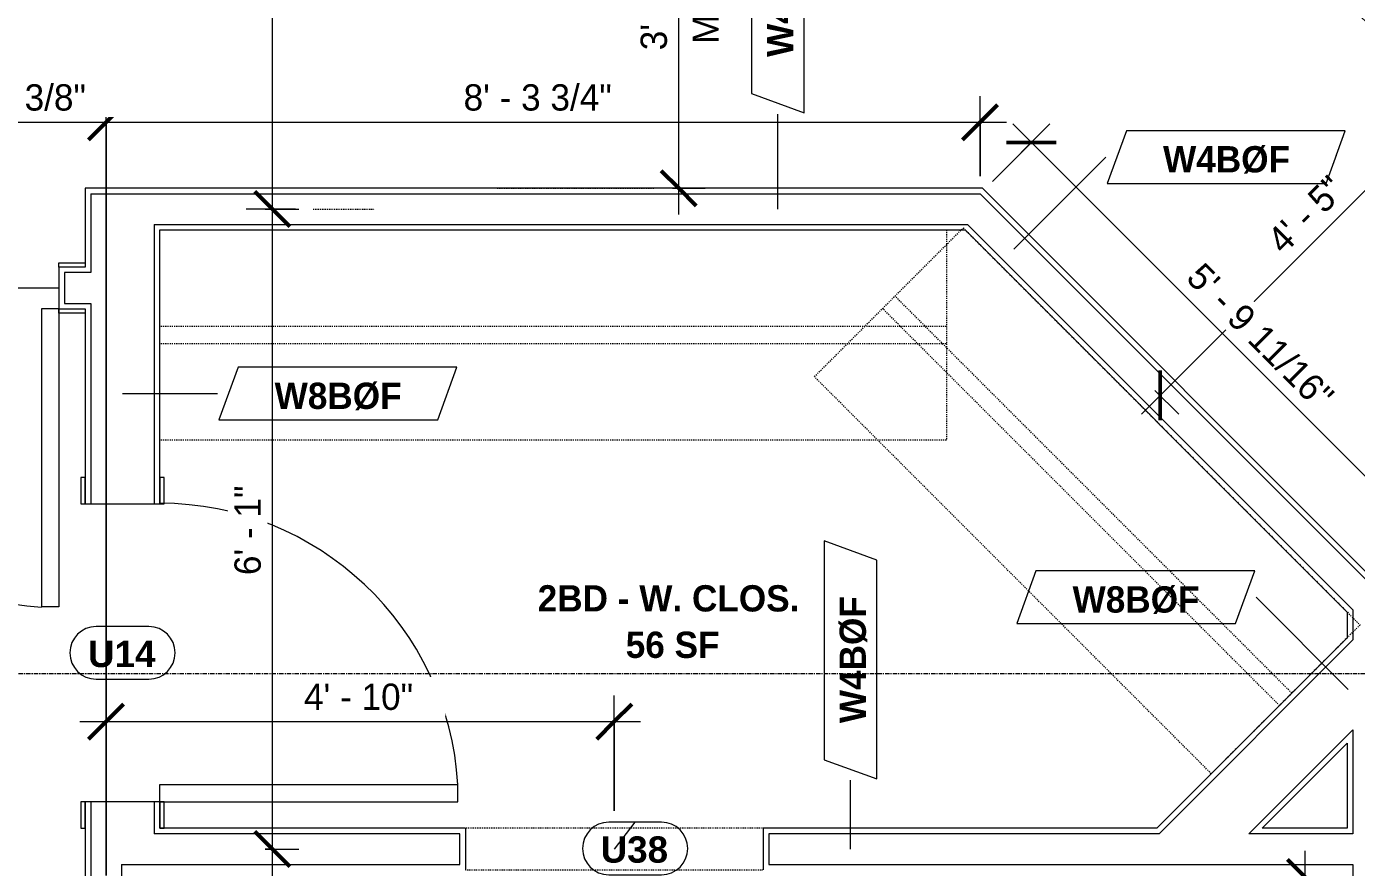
# Model space of a CAD drawing. Header units: inches. Extents: x -4058 to -1781, y 9814 to 12264.
# Drawn here: x -3666.5 to -3514.7, y 11825.1 to 11921 of the extents above; entities that cross this region are included whole.
import ezdxf

# ---------------------------------------------------------------- set-up
doc = ezdxf.new("R2010")
doc.units = ezdxf.units.IN
doc.header["$MEASUREMENT"] = 0
for name, pattern in [('Dash', [0.25, 0.125, -0.125]), ('Dash 3_32_', [0.1875, 0.09375, -0.09375]), ('Grid Line 1_2_', [0.875, 0.5, -0.125, 0.125, -0.125]), ('Overhead', [0.15625, 0.09375, -0.0625])]:
    doc.linetypes.add(name, pattern=pattern)
for name, color, linetype, lineweight in [('A-ANNO-DIMS', 211, 'Continuous', 9), ('A-ANNO-DIMS-32', 211, 'Continuous', 9), ('A-AREA-IDEN', 2, 'Continuous', 9), ('A-DETL-1', 90, 'Dash 3_32_', 9), ('A-DETL-GENF-3', 92, 'Overhead', 9), ('A-DETL-MEDM-1', 33, 'Continuous', 9), ('A-DOOR-2', 31, 'Continuous', 9), ('A-DOOR-IDEN', 31, 'Continuous', 9), ('A-FLOR-2', 192, 'Continuous', 9), ('A-WALL-2', 113, 'Continuous', 9), ('A-WALL-IDEN', 211, 'Continuous', 9), ('I-WALL-4', 2, 'Continuous', 9), ('Q-CASE', 31, 'Continuous', 9), ('Q-CASE-HDLN', 31, 'Dash', 9), ('S-GRID-1', 1, 'Grid Line 1_2_', 9)]:
    doc.layers.add(name, color=color, linetype=linetype, lineweight=lineweight)
doc.styles.add('Arial_B', font='arialbd.ttf', dxfattribs={"height": 3})
doc.styles.add('Century Gothic', font='ufonts.com_century-gothic.ttf', dxfattribs={"height": 3})
doc.styles.add('Century Gothic_B', font='GOTHICB.TTF', dxfattribs={"height": 3})
doc.dimstyles.new('MARKETING_DIMENSION', dxfattribs={"dimscale": 12, "dimtxt": 3.132505, "dimasz": 0.333333, "dimexe": 0.25, "dimexo": 0.166667, "dimgap": 0.041667, "dimtad": 1, "dimdec": 4, "dimrnd": 0.0625, "dimzin": 3, "dimdsep": 46, "dimlunit": 4, "dimtxsty": 'Century Gothic', "dimblk1": 'OBLIQUE', "dimblk2": 'OBLIQUE', "dimsah": 1, "dimcen": 0.09, "dimdle": 0.25, "dimazin": 0, "dimtfac": 1, "dimtdec": 4, "dimtix": 1, "dimtmove": 0, "dimatfit": 3, "dimfxl": 1, "dimtvp": 1, "dimtfill": 1, "dimfrac": 2, "dimtolj": 1, "dimtzin": 0, "dimarcsym": 2})
doc.dimstyles.new('THE_DIMENSION_STRING', dxfattribs={"dimscale": 12, "dimtxt": 3.132505, "dimasz": 0.333333, "dimexe": 0.25, "dimexo": 0.166667, "dimgap": 0.041667, "dimtad": 1, "dimdec": 4, "dimrnd": 0.0625, "dimzin": 3, "dimdsep": 46, "dimlunit": 4, "dimtxsty": 'Century Gothic', "dimblk1": 'OBLIQUE', "dimblk2": 'OBLIQUE', "dimsah": 1, "dimcen": 0.09, "dimdle": 0.25, "dimazin": 0, "dimtfac": 1, "dimtdec": 4, "dimtix": 1, "dimtmove": 0, "dimatfit": 3, "dimfxl": 1, "dimtvp": 1, "dimtfill": 1, "dimfrac": 2, "dimtolj": 1, "dimtzin": 0, "dimarcsym": 2})
doc.dimstyles.new('THE_DIMENSION_STRING_2', dxfattribs={"dimscale": 12, "dimtxt": 3.132505, "dimasz": 0.333333, "dimexe": 0.25, "dimexo": 0.166667, "dimgap": 0.041667, "dimtad": 1, "dimdec": 4, "dimrnd": 0.0625, "dimzin": 3, "dimdsep": 46, "dimlunit": 4, "dimtxsty": 'Century Gothic', "dimblk1": 'OBLIQUE', "dimblk2": 'OBLIQUE', "dimsah": 1, "dimcen": 0.09, "dimdle": 0.25, "dimazin": 0, "dimtfac": 1, "dimtdec": 4, "dimtix": 1, "dimtmove": 0, "dimatfit": 3, "dimfxl": 1, "dimtvp": 1, "dimtfill": 1, "dimfrac": 2, "dimtolj": 1, "dimtzin": 0, "dimarcsym": 2})
doc.dimstyles.new('THE_DIMENSION_STRING_3', dxfattribs={"dimscale": 12, "dimtxt": 3.132505, "dimasz": 0.333333, "dimexe": 0.25, "dimexo": 0.166667, "dimgap": 0.041667, "dimtad": 1, "dimdec": 4, "dimrnd": 0.0625, "dimzin": 3, "dimdsep": 46, "dimlunit": 4, "dimtxsty": 'Century Gothic', "dimblk1": 'OBLIQUE', "dimblk2": 'OBLIQUE', "dimsah": 1, "dimcen": 0.09, "dimdle": 0.25, "dimazin": 0, "dimtfac": 1, "dimtdec": 4, "dimtix": 1, "dimtmove": 0, "dimatfit": 3, "dimfxl": 1, "dimtvp": 1, "dimtfill": 1, "dimfrac": 2, "dimtolj": 1, "dimtzin": 0, "dimarcsym": 2})
doc.dimstyles.new('THE_DIMENSION_STRING_5', dxfattribs={"dimscale": 12, "dimtxt": 3.132505, "dimasz": 0.333333, "dimexe": 0.25, "dimexo": 0.166667, "dimgap": 0.041667, "dimtad": 1, "dimdec": 4, "dimrnd": 0.0625, "dimzin": 3, "dimdsep": 46, "dimlunit": 4, "dimtxsty": 'Century Gothic', "dimblk1": 'OBLIQUE', "dimblk2": 'OBLIQUE', "dimsah": 1, "dimcen": 0.09, "dimdle": 0.25, "dimazin": 0, "dimtfac": 1, "dimtdec": 4, "dimtix": 1, "dimtmove": 0, "dimatfit": 3, "dimfxl": 1, "dimtvp": 1, "dimtfill": 1, "dimfrac": 2, "dimtolj": 1, "dimtzin": 0, "dimarcsym": 2})

# ---------------------------------------------------------------- blocks, each defined once
blk = doc.blocks.new('SWING - SINGLE - FLUSH - SWING - FLUSH - 2-10 x 6-8 - PRIVACY-4202130-UNIT PLANS - 2ND FLOOR')
at = {"layer": 'A-DOOR-2'}
for p, q in [((-20, 2.37), (-20, 2.87)), ((-20, 2.87), (-17, 2.87)), ((-17, 2.37), (-20, 2.37)), ((-17, 2.87), (-17, 2.37)), ((17, 2.37), (17, 2.87)), ((17, 2.87), (20, 2.87)), ((20, 2.37), (17, 2.37)), ((20, 2.87), (20, 2.37)), ((-20, -2.38), (-17, -2.38)), ((-20, -2.88), (-20, -2.38)), ((-17, -2.88), (-20, -2.88)), ((-17, -2.38), (-17, -2.88)), ((15, -2.38), (15, -36.38)), ((17, -2.38), (15, -2.38)), ((17, -2.38), (17, -36.38)), ((17, -2.38), (20, -2.38)), ((17, -2.88), (17, -2.38)), ((20, -2.88), (17, -2.88)), ((20, -2.38), (20, -2.88)), ((17, -36.38), (15, -36.38))]:
    blk.add_line(p, q, dxfattribs=at)
blk.add_arc((17, -2.38), 34.07, 180, 266.6343, dxfattribs=at)
blk = doc.blocks.new('Door-Opening - CLEAR OPENING - 34_ x 80_-3928388-UNIT PLANS - 2ND FLOOR')
at = {"layer": 'A-DETL-GENF-3'}
for p, q in [((16.68, 2.37), (-17.32, 2.37)), ((-17.32, -2.38), (16.68, -2.38))]:
    blk.add_line(p, q, dxfattribs=at)
at = {"layer": 'A-DETL-MEDM-1'}
for p, q in [((-17.32, 2.37), (-17.32, -2.38)), ((16.68, -2.38), (16.68, 2.37))]:
    blk.add_line(p, q, dxfattribs=at)
blk = doc.blocks.new('OD_CW_Closet - OD_CW_Closet-3852330-UNIT PLANS - 2ND FLOOR')
at = {"layer": 'Q-CASE-HDLN'}
for p, q in [((0.74, -24), (0.74, 0)), ((0.74, 0), (64.78, 0)), ((64.78, 0), (64.78, -24)), ((0.74, -11), (64.78, -11)), ((0.74, -13), (64.78, -13)), ((64.78, -24), (0.74, -24))]:
    blk.add_line(p, q, dxfattribs=at)
blk = doc.blocks.new('OD_CW_Closet - OD_CW_Closet-4152769-UNIT PLANS - 2ND FLOOR')
at = {"layer": 'Q-CASE-HDLN'}
for p, q in [((0.74, -24), (0.74, 0)), ((0.74, 0), (90.5, 0)), ((90.5, 0), (90.5, -24)), ((0.74, -11), (90.5, -11)), ((0.74, -13), (90.5, -13)), ((90.5, -24), (0.74, -24))]:
    blk.add_line(p, q, dxfattribs=at)
blk = doc.blocks.new('SWING - SINGLE - FLUSH - SWING - FLUSH - 2-10 x 6-8 - PRIVACY-4202132-UNIT PLANS - 2ND FLOOR')
at = {"layer": 'A-DOOR-2'}
for p, q in [((-20, 2.37), (-20, 2.87)), ((-20, 2.87), (-17, 2.87)), ((-17, 2.37), (-20, 2.37)), ((-17, 2.87), (-17, 2.37)), ((17, 2.37), (17, 2.87)), ((17, 2.87), (20, 2.87)), ((20, 2.37), (17, 2.37)), ((20, 2.87), (20, 2.37)), ((-20, -2.38), (-17, -2.38)), ((-20, -2.88), (-20, -2.38)), ((-17, -2.88), (-20, -2.88)), ((-17, -2.38), (-17, -2.88)), ((15, -2.38), (15, -36.38)), ((17, -2.38), (15, -2.38)), ((17, -2.38), (17, -36.38)), ((17, -2.38), (20, -2.38)), ((17, -2.88), (17, -2.38)), ((20, -2.88), (17, -2.88)), ((20, -2.38), (20, -2.88)), ((17, -36.38), (15, -36.38))]:
    blk.add_line(p, q, dxfattribs=at)
blk.add_arc((17, -2.38), 34.07, 180, 266.6343, dxfattribs=at)
blk = doc.blocks.new('SWING - SINGLE - FLUSH - SWING - FLUSH - 2-10 x 6-8 - PASSAGE-4202148-UNIT PLANS - 2ND FLOOR')
at = {"layer": 'A-DOOR-2'}
for p, q in [((15, 4.25), (15, 38.26)), ((17, 38.26), (15, 38.26)), ((17, 4.25), (17, 38.26)), ((-17, 4.75), (-20, 4.75)), ((-20, 4.75), (-20, 4.25)), ((-17, 4.25), (-17, 4.75)), ((20, 4.75), (17, 4.75)), ((17, 4.75), (17, 4.25)), ((20, 4.25), (20, 4.75)), ((-20, 4.25), (-17, 4.25)), ((17, 4.25), (15, 4.25)), ((17, 4.25), (20, 4.25)), ((-17, -4.25), (-20, -4.25)), ((-20, -4.25), (-20, -4.75)), ((-17, -4.75), (-17, -4.25)), ((20, -4.25), (17, -4.25)), ((17, -4.25), (17, -4.75)), ((20, -4.75), (20, -4.25)), ((-20, -4.75), (-17, -4.75)), ((17, -4.75), (20, -4.75))]:
    blk.add_line(p, q, dxfattribs=at)
blk.add_arc((17, 4.25), 34.07, 93.3657, 180, dxfattribs=at)
blk = doc.blocks.new('DIMBLOCK79-UNIT PLANS - 2ND FLOOR')
at = {"layer": 'A-ANNO-DIMS-32', "lineweight": 50}
for p, q in [((-3499.66, 11916.4), (-3499.66, 11919.23)), ((-3499.66, 11916.4), (-3499.66, 11913.58)), ((-3537.14, 11878.93), (-3537.14, 11881.76)), ((-3537.14, 11878.93), (-3537.14, 11876.1))]:
    blk.add_line(p, q, dxfattribs=at)
at = {"layer": 'A-ANNO-DIMS-32'}
for p, q in [((-3539.26, 11876.81), (-3497.54, 11918.53)), ((-3500.25, 11916.99), (-3497.54, 11914.28)), ((-3499.66, 11916.4), (-3500.25, 11916.99)), ((-3537.72, 11879.51), (-3535.01, 11876.81)), ((-3537.14, 11878.93), (-3537.72, 11879.51))]:
    blk.add_line(p, q, dxfattribs=at)
at = {"layer": 'A-ANNO-DIMS-32', "color": 0, "insert": (-3525.18, 11897.03), "char_height": 3, "width": 12.5897, "attachment_point": 1, "rotation": 45, "line_spacing_factor": 0.984502, "style": 'Century Gothic', "bg_fill": 3, "box_fill_scale": 1.25, "bg_fill_color": 256, "bg_fill_true_color": 13158600, "bg_fill_transparency": 0}
blk.add_mtext('4\' - 5"', dxfattribs=at)
blk = doc.blocks.new('_Oblique')
at = {"color": 0, "linetype": 'ByBlock', "lineweight": -2}
blk.add_line((-0.5, -0.5), (0.5, 0.5), dxfattribs=at)
blk = doc.blocks.new('DIMBLOCK80-UNIT PLANS - 2ND FLOOR')
at = {"layer": 'A-ANNO-DIMS-32', "lineweight": 50}
for p, q in [((-3638.42, 11827.19), (-3640.42, 11829.19)), ((-3638.42, 11827.19), (-3636.42, 11825.19)), ((-3638.42, 11750.19), (-3640.42, 11752.19)), ((-3638.42, 11750.19), (-3636.42, 11748.19))]:
    blk.add_line(p, q, dxfattribs=at)
at = {"layer": 'A-ANNO-DIMS-32'}
for p, q in [((-3639.24, 11827.19), (-3635.42, 11827.19)), ((-3638.42, 11827.19), (-3639.24, 11827.19)), ((-3638.42, 11747.19), (-3638.42, 11827.19)), ((-3600.32, 11750.19), (-3641.42, 11750.19)), ((-3638.42, 11750.19), (-3600.32, 11750.19))]:
    blk.add_line(p, q, dxfattribs=at)
at = {"layer": 'A-ANNO-DIMS-32', "color": 0, "insert": (-3642.76, 11783.44), "char_height": 3, "width": 12.5897, "attachment_point": 1, "rotation": 90, "line_spacing_factor": 0.984502, "style": 'Century Gothic', "bg_fill": 3, "box_fill_scale": 1.25, "bg_fill_color": 256, "bg_fill_true_color": 13158600, "bg_fill_transparency": 0}
blk.add_mtext('6\' - 5"', dxfattribs=at)
blk = doc.blocks.new('DIMBLOCK81-UNIT PLANS - 2ND FLOOR')
at = {"layer": 'A-ANNO-DIMS-32'}
for p, q in [((-3638.42, 11827.19), (-3638.42, 11903.19)), ((-3639.24, 11900.19), (-3635.42, 11900.19)), ((-3638.42, 11900.19), (-3639.24, 11900.19)), ((-3639.24, 11827.19), (-3635.42, 11827.19)), ((-3638.42, 11827.19), (-3639.24, 11827.19))]:
    blk.add_line(p, q, dxfattribs=at)
at = {"layer": 'A-ANNO-DIMS-32', "lineweight": 50}
for p, q in [((-3638.42, 11900.19), (-3640.42, 11902.19)), ((-3638.42, 11900.19), (-3636.42, 11898.19)), ((-3638.42, 11827.19), (-3640.42, 11829.19)), ((-3638.42, 11827.19), (-3636.42, 11825.19))]:
    blk.add_line(p, q, dxfattribs=at)
at = {"layer": 'A-ANNO-DIMS-32', "color": 0, "insert": (-3642.76, 11858.44), "char_height": 3, "width": 12.5897, "attachment_point": 1, "rotation": 90, "line_spacing_factor": 0.984502, "style": 'Century Gothic', "bg_fill": 3, "box_fill_scale": 1.25, "bg_fill_color": 256, "bg_fill_true_color": 13158600, "bg_fill_transparency": 0}
blk.add_mtext('6\' - 1"', dxfattribs=at)
blk = doc.blocks.new('DIMBLOCK206-UNIT PLANS - 2ND FLOOR')
at = {"layer": 'A-ANNO-DIMS-32'}
for p, q in [((-3657.41, 11829.19), (-3657.41, 11844.72)), ((-3599.41, 11831.56), (-3599.41, 11844.72)), ((-3660.41, 11841.72), (-3596.41, 11841.72)), ((-3657.41, 11841.72), (-3657.41, 11829.19)), ((-3599.41, 11841.72), (-3599.41, 11831.56))]:
    blk.add_line(p, q, dxfattribs=at)
at = {"layer": 'A-ANNO-DIMS-32', "lineweight": 50}
for p, q in [((-3657.41, 11841.72), (-3655.41, 11843.72)), ((-3599.41, 11841.72), (-3597.41, 11843.72)), ((-3657.41, 11841.72), (-3659.41, 11839.72)), ((-3599.41, 11841.72), (-3601.41, 11839.72))]:
    blk.add_line(p, q, dxfattribs=at)
at = {"layer": 'A-ANNO-DIMS-32', "color": 0, "insert": (-3634.82, 11846.06), "char_height": 3, "width": 15.394, "attachment_point": 1, "line_spacing_factor": 0.984502, "style": 'Century Gothic', "bg_fill": 3, "box_fill_scale": 1.25, "bg_fill_color": 256, "bg_fill_true_color": 13158600, "bg_fill_transparency": 0}
blk.add_mtext('4\' - 10"', dxfattribs=at)
blk = doc.blocks.new('DIMBLOCK367-UNIT PLANS - 2ND FLOOR')
at = {"layer": 'A-ANNO-DIMS-32'}
for p, q in [((-3546.75, 11954.68), (-3509.69, 11917.62)), ((-3542.87, 11954.32), (-3546.75, 11950.44)), ((-3544.63, 11952.56), (-3542.87, 11954.32)), ((-3508.73, 11918.58), (-3511.81, 11915.5)), ((-3509.69, 11917.62), (-3508.73, 11918.58))]:
    blk.add_line(p, q, dxfattribs=at)
at = {"layer": 'A-ANNO-DIMS-32', "lineweight": 50}
for p, q in [((-3544.63, 11952.56), (-3547.46, 11952.56)), ((-3544.63, 11952.56), (-3541.8, 11952.56)), ((-3509.69, 11917.62), (-3512.52, 11917.62)), ((-3509.69, 11917.62), (-3506.86, 11917.62))]:
    blk.add_line(p, q, dxfattribs=at)
at = {"layer": 'A-ANNO-DIMS-32', "color": 0, "insert": (-3531.33, 11945.4), "char_height": 3, "width": 24.5827, "attachment_point": 1, "rotation": 315, "line_spacing_factor": 0.984502, "style": 'Century Gothic', "bg_fill": 3, "box_fill_scale": 1.25, "bg_fill_color": 256, "bg_fill_true_color": 13158600, "bg_fill_transparency": 0}
blk.add_mtext('4\' - 1 7/16"', dxfattribs=at)
blk = doc.blocks.new('DIMBLOCK372-UNIT PLANS - 2ND FLOOR')
at = {"layer": 'A-ANNO-DIMS-32'}
for p, q in [((-3556.26, 11903.35), (-3549.7, 11909.91)), ((-3500.43, 11856.4), (-3553.94, 11909.91)), ((-3551.82, 11907.79), (-3556.26, 11903.35)), ((-3510.99, 11850.08), (-3500.43, 11860.64)), ((-3502.55, 11858.52), (-3510.99, 11850.08))]:
    blk.add_line(p, q, dxfattribs=at)
at = {"layer": 'A-ANNO-DIMS-32', "lineweight": 50}
for p, q in [((-3551.82, 11907.79), (-3554.65, 11907.79)), ((-3551.82, 11907.79), (-3548.99, 11907.79)), ((-3502.55, 11858.52), (-3505.38, 11858.52)), ((-3502.55, 11858.52), (-3499.72, 11858.52))]:
    blk.add_line(p, q, dxfattribs=at)
at = {"layer": 'A-ANNO-DIMS-32', "color": 0, "insert": (-3532.18, 11894.3), "char_height": 3, "width": 27.387, "attachment_point": 1, "rotation": 315, "line_spacing_factor": 0.984502, "style": 'Century Gothic', "bg_fill": 3, "box_fill_scale": 1.25, "bg_fill_color": 256, "bg_fill_true_color": 13158600, "bg_fill_transparency": 0}
blk.add_mtext('5\' - 9 11/16"', dxfattribs=at)
blk = doc.blocks.new('Door Tag - Type Mark-2601225-UNIT PLANS - 2ND FLOOR')
at = {"layer": 'A-DOOR-IDEN'}
for p, q in [((0.09375, 0.09375), (-0.09375, 0.09375)), ((-0.09375, -0.09375), (0.09375, -0.09375))]:
    blk.add_line(p, q, dxfattribs=at)
for centre, start, end in [((-0.09375, 0), 90, 270), ((0.09375, 0), 270, 90)]:
    blk.add_arc(centre, 0.09375, start, end, dxfattribs=at)
blk = doc.blocks.new('DIMBLOCK374-UNIT PLANS - 2ND FLOOR')
at = {"layer": 'A-ANNO-DIMS-32'}
for p, q in [((-3657.41, 11829.19), (-3657.41, 11913.09)), ((-3557.67, 11903.94), (-3557.67, 11913.09)), ((-3660.41, 11910.09), (-3554.67, 11910.09)), ((-3657.41, 11910.09), (-3657.41, 11829.19)), ((-3557.67, 11910.09), (-3557.67, 11903.94))]:
    blk.add_line(p, q, dxfattribs=at)
at = {"layer": 'A-ANNO-DIMS-32', "lineweight": 50}
for p, q in [((-3657.41, 11910.09), (-3655.41, 11912.09)), ((-3557.67, 11910.09), (-3555.67, 11912.09)), ((-3657.41, 11910.09), (-3659.41, 11908.09)), ((-3557.67, 11910.09), (-3559.67, 11908.09))]:
    blk.add_line(p, q, dxfattribs=at)
at = {"layer": 'A-ANNO-DIMS-32', "color": 0, "insert": (-3616.61, 11914.43), "char_height": 3, "width": 21.7784, "attachment_point": 1, "line_spacing_factor": 0.984502, "style": 'Century Gothic', "bg_fill": 3, "box_fill_scale": 1.25, "bg_fill_color": 256, "bg_fill_true_color": 13158600, "bg_fill_transparency": 0}
blk.add_mtext('8\' - 3 3/4"', dxfattribs=at)
blk = doc.blocks.new('Wall Tag - Arch Wall-3956453-UNIT PLANS - 2ND FLOOR')
at = {"layer": 'A-WALL-IDEN'}
for p, q in [((-0.3561, 0.0937), (-0.4244, -0.0937)), ((0.4244, 0.0937), (-0.3561, 0.0937)), ((0.3561, -0.0937), (0.4244, 0.0937)), ((-0.4244, -0.0937), (0.3561, -0.0937))]:
    blk.add_line(p, q, dxfattribs=at)
blk = doc.blocks.new('DIMBLOCK742-UNIT PLANS - 2ND FLOOR')
at = {"layer": 'A-ANNO-DIMS-32'}
for p, q in [((-3679.78, 11896.06), (-3679.78, 11913.09)), ((-3657.41, 11824.19), (-3657.41, 11913.09)), ((-3682.78, 11910.09), (-3654.41, 11910.09)), ((-3679.78, 11910.09), (-3679.78, 11896.06)), ((-3657.41, 11910.09), (-3657.41, 11824.19))]:
    blk.add_line(p, q, dxfattribs=at)
at = {"layer": 'A-ANNO-DIMS-32', "lineweight": 50}
for p, q in [((-3679.78, 11910.09), (-3677.78, 11912.09)), ((-3657.41, 11910.09), (-3655.41, 11912.09)), ((-3679.78, 11910.09), (-3681.78, 11908.09)), ((-3657.41, 11910.09), (-3659.41, 11908.09))]:
    blk.add_line(p, q, dxfattribs=at)
at = {"layer": 'A-ANNO-DIMS-32', "color": 0, "insert": (-3678.84, 11914.43), "char_height": 3, "width": 24.5827, "attachment_point": 1, "line_spacing_factor": 0.984502, "style": 'Century Gothic', "bg_fill": 3, "box_fill_scale": 1.25, "bg_fill_color": 256, "bg_fill_true_color": 13158600, "bg_fill_transparency": 0}
blk.add_mtext('1\' - 10 3/8"', dxfattribs=at)
blk = doc.blocks.new('DIMBLOCK1257-UNIT PLANS - 2ND FLOOR')
at = {"layer": 'A-ANNO-DIMS-32'}
for p, q in [((-3520.58, 11791), (-3520.58, 11827)), ((-3521.41, 11824), (-3517.58, 11824)), ((-3520.58, 11824), (-3521.41, 11824)), ((-3521.41, 11794), (-3517.58, 11794)), ((-3520.58, 11794), (-3521.41, 11794))]:
    blk.add_line(p, q, dxfattribs=at)
at = {"layer": 'A-ANNO-DIMS-32', "lineweight": 50}
for p, q in [((-3520.58, 11824), (-3522.58, 11826)), ((-3520.58, 11824), (-3518.58, 11822)), ((-3520.58, 11794), (-3522.58, 11796)), ((-3520.58, 11794), (-3518.58, 11792))]:
    blk.add_line(p, q, dxfattribs=at)
at = {"layer": 'A-ANNO-DIMS-32', "color": 0, "insert": (-3519, 11804.48), "char_height": 3, "width": 10.8594, "attachment_point": 1, "rotation": 90, "line_spacing_factor": 0.984502, "style": 'Century Gothic', "bg_fill": 3, "box_fill_scale": 1.25, "bg_fill_color": 256, "bg_fill_true_color": 13158600, "bg_fill_transparency": 0}
blk.add_mtext('MIN.', dxfattribs=at)
at = {"layer": 'A-ANNO-DIMS-32', "color": 0, "insert": (-3524.92, 11803.76), "char_height": 3, "width": 12.5897, "attachment_point": 1, "rotation": 90, "line_spacing_factor": 0.984502, "style": 'Century Gothic', "bg_fill": 3, "box_fill_scale": 1.25, "bg_fill_color": 256, "bg_fill_true_color": 13158600, "bg_fill_transparency": 0}
blk.add_mtext('2\' - 6"', dxfattribs=at)
blk = doc.blocks.new('DIMBLOCK1528-UNIT PLANS - 2ND FLOOR')
at = {"layer": 'A-ANNO-DIMS-32', "lineweight": 50}
for p, q in [((-3592.06, 11944.54), (-3594.06, 11946.54)), ((-3592.06, 11944.54), (-3590.06, 11942.54)), ((-3592.06, 11902.56), (-3594.06, 11904.56)), ((-3592.06, 11902.56), (-3590.06, 11900.56))]:
    blk.add_line(p, q, dxfattribs=at)
at = {"layer": 'A-ANNO-DIMS-32'}
for p, q in [((-3592.06, 11899.56), (-3592.06, 11947.54)), ((-3594.1, 11944.54), (-3589.06, 11944.54)), ((-3592.06, 11944.54), (-3594.1, 11944.54)), ((-3592.79, 11902.56), (-3589.06, 11902.56)), ((-3592.06, 11902.56), (-3592.79, 11902.56))]:
    blk.add_line(p, q, dxfattribs=at)
at = {"layer": 'A-ANNO-DIMS-32', "color": 0, "insert": (-3590.49, 11919.03), "char_height": 3, "width": 10.8594, "attachment_point": 1, "rotation": 90, "line_spacing_factor": 0.984502, "style": 'Century Gothic', "bg_fill": 3, "box_fill_scale": 1.25, "bg_fill_color": 256, "bg_fill_true_color": 13158600, "bg_fill_transparency": 0}
blk.add_mtext('MIN.', dxfattribs=at)
at = {"layer": 'A-ANNO-DIMS-32', "color": 0, "insert": (-3596.41, 11918.31), "char_height": 3, "width": 12.5897, "attachment_point": 1, "rotation": 90, "line_spacing_factor": 0.984502, "style": 'Century Gothic', "bg_fill": 3, "box_fill_scale": 1.25, "bg_fill_color": 256, "bg_fill_true_color": 13158600, "bg_fill_transparency": 0}
blk.add_mtext('3\' - 6"', dxfattribs=at)
blk = doc.blocks.new('DIMBLOCK1530-UNIT PLANS - 2ND FLOOR')
at = {"layer": 'A-ANNO-DIMS-32'}
for p, q in [((-3638.42, 11897.19), (-3638.42, 12113.34)), ((-3711.12, 12110.34), (-3635.42, 12110.34)), ((-3638.42, 12110.34), (-3711.12, 12110.34)), ((-3635.79, 11900.19), (-3641.42, 11900.19)), ((-3638.42, 11900.19), (-3635.79, 11900.19))]:
    blk.add_line(p, q, dxfattribs=at)
at = {"layer": 'A-ANNO-DIMS-32', "lineweight": 50}
for p, q in [((-3638.42, 12110.34), (-3640.42, 12112.34)), ((-3638.42, 12110.34), (-3636.42, 12108.34)), ((-3638.42, 11900.19), (-3640.42, 11902.19)), ((-3638.42, 11900.19), (-3636.42, 11898.19))]:
    blk.add_line(p, q, dxfattribs=at)
at = {"layer": 'A-ANNO-DIMS-32', "color": 0, "insert": (-3642.76, 11995.02), "char_height": 3, "width": 24.5827, "attachment_point": 1, "rotation": 90, "line_spacing_factor": 0.984502, "style": 'Century Gothic', "bg_fill": 3, "box_fill_scale": 1.25, "bg_fill_color": 256, "bg_fill_true_color": 13158600, "bg_fill_transparency": 0}
blk.add_mtext('17\' - 6 1/8"', dxfattribs=at)

msp = doc.modelspace()

# ---------------------------------------------------------------- linework, layer by layer
at = {"layer": 'A-DETL-1'}
for p, q in [((-3612.78624, 11902.5644), (-3594.78624, 11902.5644)), ((-3633.78624, 11900.1894), (-3626.78624, 11900.1894))]:
    msp.add_line(p, q, dxfattribs=at)
at = {"layer": 'A-FLOR-2'}
msp.add_line((-3662.78054, 11891.1894), (-3696.78054, 11891.1894), dxfattribs=at)
at = {"layer": 'A-WALL-2'}
for p, q in [((-3557.41388, 11902.5644), (-3659.78054, 11902.5644)), ((-3659.78054, 11902.5644), (-3659.78054, 11897.8144)), ((-3509.03054, 11854.18105), (-3557.41388, 11902.5644)), ((-3659.15554, 11901.9394), (-3557.67277, 11901.9394)), ((-3659.15554, 11901.9394), (-3659.15554, 11892.9394)), ((-3557.67277, 11901.9394), (-3509.65554, 11853.92217)), ((-3651.90554, 11898.4394), (-3559.12251, 11898.4394)), ((-3651.90554, 11898.4394), (-3651.90554, 11866.5644)), ((-3651.28054, 11897.8144), (-3559.3814, 11897.8144)), ((-3559.3814, 11897.8144), (-3515.78054, 11854.21354)), ((-3559.12251, 11898.4394), (-3515.15554, 11854.47242)), ((-3659.78054, 11893.5644), (-3662.78054, 11893.5644)), ((-3662.78054, 11893.5644), (-3662.78054, 11888.8144)), ((-3662.15554, 11892.9394), (-3662.15554, 11889.4394)), ((-3659.15554, 11892.9394), (-3662.15554, 11892.9394)), ((-3662.78054, 11888.8144), (-3659.78054, 11888.8144)), ((-3662.15554, 11889.4394), (-3659.15554, 11889.4394)), ((-3659.15554, 11889.4394), (-3659.15554, 11866.5644)), ((-3515.78054, 11854.21354), (-3515.78054, 11851.29672)), ((-3515.15554, 11854.47242), (-3515.15554, 11851.03784)), ((-3537.25398, 11828.9394), (-3515.15554, 11851.03784)), ((-3527.00093, 11828.9394), (-3515.15554, 11840.78479)), ((-3515.15554, 11840.78479), (-3515.15554, 11828.9394)), ((-3515.78054, 11839.2759), (-3515.78054, 11829.5644)), ((-3659.15554, 11832.5644), (-3659.15554, 11754.6269)), ((-3651.90554, 11832.5644), (-3651.90554, 11828.9394)), ((-3659.78054, 11829.5644), (-3659.78054, 11754.6269)), ((-3616.40554, 11829.5644), (-3651.28054, 11829.5644)), ((-3537.51286, 11829.5644), (-3582.40554, 11829.5644)), ((-3515.78054, 11829.5644), (-3525.49204, 11829.5644)), ((-3617.03054, 11828.9394), (-3651.90554, 11828.9394)), ((-3617.03054, 11825.4394), (-3617.03054, 11828.9394)), ((-3581.78054, 11828.9394), (-3581.78054, 11825.4394)), ((-3537.25398, 11828.9394), (-3581.78054, 11828.9394)), ((-3515.15554, 11828.9394), (-3527.00093, 11828.9394)), ((-3655.65554, 11825.4394), (-3655.65554, 11754.6269)), ((-3655.65554, 11825.4394), (-3617.03054, 11825.4394)), ((-3581.78054, 11825.4394), (-3515.15554, 11825.4394)), ((-3515.15554, 11825.4394), (-3515.15554, 11754.6269))]:
    msp.add_line(p, q, dxfattribs=at)
at = {"layer": 'I-WALL-4'}
for p, q in [((-3659.78054, 11897.8144), (-3659.78054, 11893.5644)), ((-3651.28054, 11866.5644), (-3651.28054, 11897.8144)), ((-3659.78054, 11888.8144), (-3659.78054, 11866.5644)), ((-3659.78054, 11866.5644), (-3651.28054, 11866.5644)), ((-3515.78054, 11851.29672), (-3537.51286, 11829.5644)), ((-3525.49204, 11829.5644), (-3515.78054, 11839.2759)), ((-3651.28054, 11832.5644), (-3659.78054, 11832.5644)), ((-3659.78054, 11832.5644), (-3659.78054, 11829.5644)), ((-3651.28054, 11829.5644), (-3651.28054, 11832.5644))]:
    msp.add_line(p, q, dxfattribs=at)

# ---------------------------------------------------------------- block references
at = {"layer": 'A-DOOR-2'}
for name, p, rotation in [('SWING - SINGLE - FLUSH - SWING - FLUSH - 2-10 x 6-8 - PRIVACY-4202132-UNIT PLANS - 2ND FLOOR', (-3505.27939, 11922.02447), 134.9999999999963), ('SWING - SINGLE - FLUSH - SWING - FLUSH - 2-10 x 6-8 - PASSAGE-4202148-UNIT PLANS - 2ND FLOOR', (-3655.53054, 11849.5644), 269.9999999999956)]:
    msp.add_blockref(name, p, dxfattribs=dict(at, rotation=rotation))
for name, p in [('SWING - SINGLE - FLUSH - SWING - FLUSH - 2-10 x 6-8 - PRIVACY-4202130-UNIT PLANS - 2ND FLOOR', (-3679.78054, 11891.1894)), ('Door-Opening - CLEAR OPENING - 34_ x 80_-3928388-UNIT PLANS - 2ND FLOOR', (-3599.08315, 11827.1894))]:
    msp.add_blockref(name, p, dxfattribs=at)
at = {"layer": 'Q-CASE'}
for name, p, rotation in [('OD_CW_Closet - OD_CW_Closet-4152769-UNIT PLANS - 2ND FLOOR', (-3560.78029, 11873.8144), 180), ('OD_CW_Closet - OD_CW_Closet-3852330-UNIT PLANS - 2ND FLOOR', (-3530.77106, 11835.26293), 134.9999999999961)]:
    msp.add_blockref(name, p, dxfattribs=dict(at, rotation=rotation))

# ---------------------------------------------------------------- texts
at = {"layer": 'A-WALL-IDEN', "insert": (-3581.99404, 11917.54834), "char_height": 3, "width": 17.372, "attachment_point": 1, "rotation": 90, "style": 'Century Gothic_B'}
msp.add_mtext('W4BØF', dxfattribs=at)

# ---------------------------------------------------------------- next in the draw order: dimensions: what is measured, and where the dimension line sits
at = {"layer": 'A-ANNO-DIMS'}
for base, p1, p2, angle, dimstyle, override, picture, middle in [((-3499.65964, 11916.40471), (-3539.1363, 11880.92805), (-3501.65964, 11918.40471), 45, 'THE_DIMENSION_STRING', {"dimpost": '<>', "dimfxl": 53}, 'DIMBLOCK79-UNIT PLANS - 2ND FLOOR', (-3519.86554, 11899.13395)), ((-3638.4153, 11827.1894), (-3598.32374, 11750.1894), (-3641.24373, 11827.1894), 90, 'MARKETING_DIMENSION', {"dimpost": '<>', "dimfxl": 88.153988}, 'DIMBLOCK80-UNIT PLANS - 2ND FLOOR', (-3640.49076, 11788.6894))]:
    dim = msp.add_linear_dim(base=base, p1=p1, p2=p2, angle=angle, dimstyle=dimstyle, override=override, dxfattribs=at)
    dim.commit()
    dim.dimension.update_dxf_attribs({"geometry": picture, "text_midpoint": middle})
dim = msp.add_linear_dim(base=(-3520.57918, 11824.0019), p1=(-3523.40761, 11794.0019), p2=(-3523.40761, 11824.0019), angle=90, text='<>\\XMIN.', dimstyle='THE_DIMENSION_STRING_5', override={"dimpost": '<>', "dimfxl": 30}, dxfattribs=at)
dim.commit()
dim.dimension.update_dxf_attribs({"geometry": 'DIMBLOCK1257-UNIT PLANS - 2ND FLOOR', "text_midpoint": (-3520.57918, 11809.0019)})

# ---------------------------------------------------------------- next in the draw order: dimensions: what is measured, and where the dimension line sits
for base, p1, p2, angle, dimstyle, override, picture, middle in [((-3509.68746, 11917.6164), (-3541.45952, 11955.72972), (-3507.31233, 11919.99154), 315, 'THE_DIMENSION_STRING_2', {"dimpost": '<>', "dimfxl": 49.429232}, 'DIMBLOCK367-UNIT PLANS - 2ND FLOOR', (-3525.57371, 11936.67285)), ((-3551.82091, 11907.79125), (-3512.40554, 11848.66131), (-3557.67277, 11901.9394), 315, 'THE_DIMENSION_STRING_2', {"dimpost": '<>', "dimfxl": 69.911918}, 'DIMBLOCK372-UNIT PLANS - 2ND FLOOR', (-3525.59948, 11884.74003)), ((-3638.4153, 11900.1894), (-3641.24373, 11827.1894), (-3641.24373, 11900.1894), 90, 'MARKETING_DIMENSION', {"dimpost": '<>', "dimfxl": 73}, 'DIMBLOCK81-UNIT PLANS - 2ND FLOOR', (-3640.49076, 11863.6894))]:
    dim = msp.add_linear_dim(base=base, p1=p1, p2=p2, angle=angle, dimstyle=dimstyle, override=override, dxfattribs=at)
    dim.commit()
    dim.dimension.update_dxf_attribs({"geometry": picture, "text_midpoint": middle})

# ---------------------------------------------------------------- next in the draw order: linework, layer by layer
at = {"layer": 'A-WALL-IDEN'}
for p, q in [((-3553.8238, 11895.61556), (-3543.3126, 11906.12675)), ((-3515.66503, 11845.40182), (-3526.17623, 11855.91301))]:
    msp.add_line(p, q, dxfattribs=at)

# ---------------------------------------------------------------- next in the draw order: block references
at = {"layer": 'A-WALL-IDEN', "xscale": 31.99999999999999, "yscale": 31.99999999999999, "zscale": 31.99999999999999}
for p in [(-3529.5809, 11906.12675), (-3539.90794, 11855.91301)]:
    msp.add_blockref('Wall Tag - Arch Wall-3956453-UNIT PLANS - 2ND FLOOR', p, dxfattribs=at)

# ---------------------------------------------------------------- next in the draw order: texts
at = {"layer": 'A-WALL-IDEN', "char_height": 3, "width": 17.372, "attachment_point": 1, "style": 'Century Gothic_B'}
for s, insert in [('W4BØF', (-3536.79682, 11907.37429)), ('W8BØF', (-3547.12386, 11857.16055))]:
    msp.add_mtext(s, dxfattribs=dict(at, insert=insert))

# ---------------------------------------------------------------- next in the draw order: dimensions: what is measured, and where the dimension line sits
at = {"layer": 'A-ANNO-DIMS'}
dim = msp.add_linear_dim(base=(-3599.40554, 11841.71808), p1=(-3657.40554, 11827.1894), p2=(-3599.40554, 11829.5644), dimstyle='THE_DIMENSION_STRING', override={"dimpost": '<>', "dimfxl": 58.048606}, dxfattribs=at)
dim.commit()
dim.dimension.update_dxf_attribs({"geometry": 'DIMBLOCK206-UNIT PLANS - 2ND FLOOR', "text_midpoint": (-3628.40554, 11843.79354)})

# ---------------------------------------------------------------- next in the draw order: linework, layer by layer
at = {"layer": 'A-DOOR-IDEN'}
msp.add_line((-3599.40554, 11827.1894), (-3597.0359, 11830.2554), dxfattribs=at)

# ---------------------------------------------------------------- next in the draw order: block references
at = {"layer": 'A-DOOR-IDEN', "xscale": 31.99999999999999, "yscale": 31.99999999999999, "zscale": 31.99999999999999}
msp.add_blockref('Door Tag - Type Mark-2601225-UNIT PLANS - 2ND FLOOR', (-3597.0359, 11827.2554), dxfattribs=at)

# ---------------------------------------------------------------- next in the draw order: texts
at = {"layer": 'A-DOOR-IDEN', "insert": (-3600.96778, 11828.63525), "char_height": 3, "width": 9.393, "attachment_point": 1, "style": 'Arial_B'}
msp.add_mtext('U38', dxfattribs=at)

# ---------------------------------------------------------------- next in the draw order: dimensions: what is measured, and where the dimension line sits
at = {"layer": 'A-ANNO-DIMS'}
dim = msp.add_linear_dim(base=(-3557.67277, 11910.08799), p1=(-3657.40554, 11827.1894), p2=(-3557.67277, 11901.9394), dimstyle='THE_DIMENSION_STRING_2', override={"dimpost": '<>', "dimfxl": 124.636223}, dxfattribs=at)
dim.commit()
dim.dimension.update_dxf_attribs({"geometry": 'DIMBLOCK374-UNIT PLANS - 2ND FLOOR', "text_midpoint": (-3607.53915, 11912.32966)})

# ---------------------------------------------------------------- next in the draw order: linework, layer by layer
at = {"layer": 'A-WALL-IDEN'}
for p, q in [((-3580.74651, 11900.1894), (-3580.74651, 11911.03255)), ((-3572.4575, 11827.1894), (-3572.4575, 11835.03255))]:
    msp.add_line(p, q, dxfattribs=at)

# ---------------------------------------------------------------- next in the draw order: block references
at = {"layer": 'A-WALL-IDEN', "xscale": 31.99999999999999, "yscale": 31.99999999999999, "zscale": 31.99999999999999, "rotation": 89.99999999999955}
for p in [(-3580.74651, 11924.76426), (-3572.4575, 11848.76426)]:
    msp.add_blockref('Wall Tag - Arch Wall-3956453-UNIT PLANS - 2ND FLOOR', p, dxfattribs=at)
at = {"layer": 'A-WALL-IDEN', "xscale": 31.99999999999999, "yscale": 31.99999999999999, "zscale": 31.99999999999999}
msp.add_blockref('Wall Tag - Arch Wall-3956453-UNIT PLANS - 2ND FLOOR', (-3630.95568, 11879.14434), dxfattribs=at)

# ---------------------------------------------------------------- next in the draw order: texts
at = {"layer": 'A-AREA-IDEN', "char_height": 3, "attachment_point": 1, "style": 'Century Gothic_B'}
for s, insert, width in [('2BD - W. CLOS.', (-3608.15514, 11857.28771), 36.764), ('56 SF', (-3598.1142, 11851.99058), 12.423)]:
    msp.add_mtext(s, dxfattribs=dict(at, insert=insert, width=width))
at = {"layer": 'A-WALL-IDEN', "insert": (-3638.1716, 11880.39187), "char_height": 3, "width": 17.372, "attachment_point": 1, "style": 'Century Gothic_B'}
msp.add_mtext('W8BØF', dxfattribs=at)
at = {"layer": 'A-WALL-IDEN', "insert": (-3573.70503, 11841.54834), "char_height": 3, "width": 17.372, "attachment_point": 1, "rotation": 90, "style": 'Century Gothic_B'}
msp.add_mtext('W4BØF', dxfattribs=at)

# ---------------------------------------------------------------- next in the draw order: dimensions: what is measured, and where the dimension line sits
at = {"layer": 'A-ANNO-DIMS'}
dim = msp.add_linear_dim(base=(-3592.0646, 11944.54193), p1=(-3594.78624, 11902.5644), p2=(-3596.09874, 11944.54193), angle=90, text='<>\\XMIN.', dimstyle='THE_DIMENSION_STRING_5', override={"dimpost": '<>', "dimfxl": 41.998052}, dxfattribs=at)
dim.commit()
dim.dimension.update_dxf_attribs({"geometry": 'DIMBLOCK1528-UNIT PLANS - 2ND FLOOR', "text_midpoint": (-3592.0646, 11923.55317)})
dim = msp.add_linear_dim(base=(-3657.40554, 11910.08799), p1=(-3679.78054, 11894.0644), p2=(-3657.40554, 11822.1894), dimstyle='THE_DIMENSION_STRING_3', override={"dimpost": '<>', "dimfxl": 75.277196}, dxfattribs=at)
dim.commit()
dim.dimension.update_dxf_attribs({"geometry": 'DIMBLOCK742-UNIT PLANS - 2ND FLOOR', "text_midpoint": (-3668.59304, 11912.32966)})

# ---------------------------------------------------------------- next in the draw order: linework, layer by layer
at = {"layer": 'A-WALL-IDEN'}
msp.add_line((-3655.53054, 11879.14434), (-3644.68738, 11879.14434), dxfattribs=at)
at = {"layer": 'S-GRID-1'}
msp.add_line((-1781.27288, 11847.1894), (-4041.7795, 11847.1894), dxfattribs=at)

# ---------------------------------------------------------------- next in the draw order: block references
at = {"layer": 'A-DOOR-IDEN', "xscale": 31.99999999999999, "yscale": 31.99999999999999, "zscale": 31.99999999999999}
msp.add_blockref('Door Tag - Type Mark-2601225-UNIT PLANS - 2ND FLOOR', (-3655.53054, 11849.5644), dxfattribs=at)

# ---------------------------------------------------------------- next in the draw order: texts
at = {"layer": 'A-DOOR-IDEN', "insert": (-3659.46242, 11850.94425), "char_height": 3, "width": 9.393, "attachment_point": 1, "style": 'Arial_B'}
msp.add_mtext('U14', dxfattribs=at)

# ---------------------------------------------------------------- next in the draw order: dimensions: what is measured, and where the dimension line sits
at = {"layer": 'A-ANNO-DIMS'}
dim = msp.add_linear_dim(base=(-3638.4153, 12110.3394), p1=(-3633.78624, 11900.1894), p2=(-3713.12374, 12110.3394), angle=90, dimstyle='THE_DIMENSION_STRING_5', override={"dimpost": '<>', "dimfxl": 224.627383}, dxfattribs=at)
dim.commit()
dim.dimension.update_dxf_attribs({"geometry": 'DIMBLOCK1530-UNIT PLANS - 2ND FLOOR', "text_midpoint": (-3640.65697, 12005.2644)})

doc.saveas('drawing.dxf')
